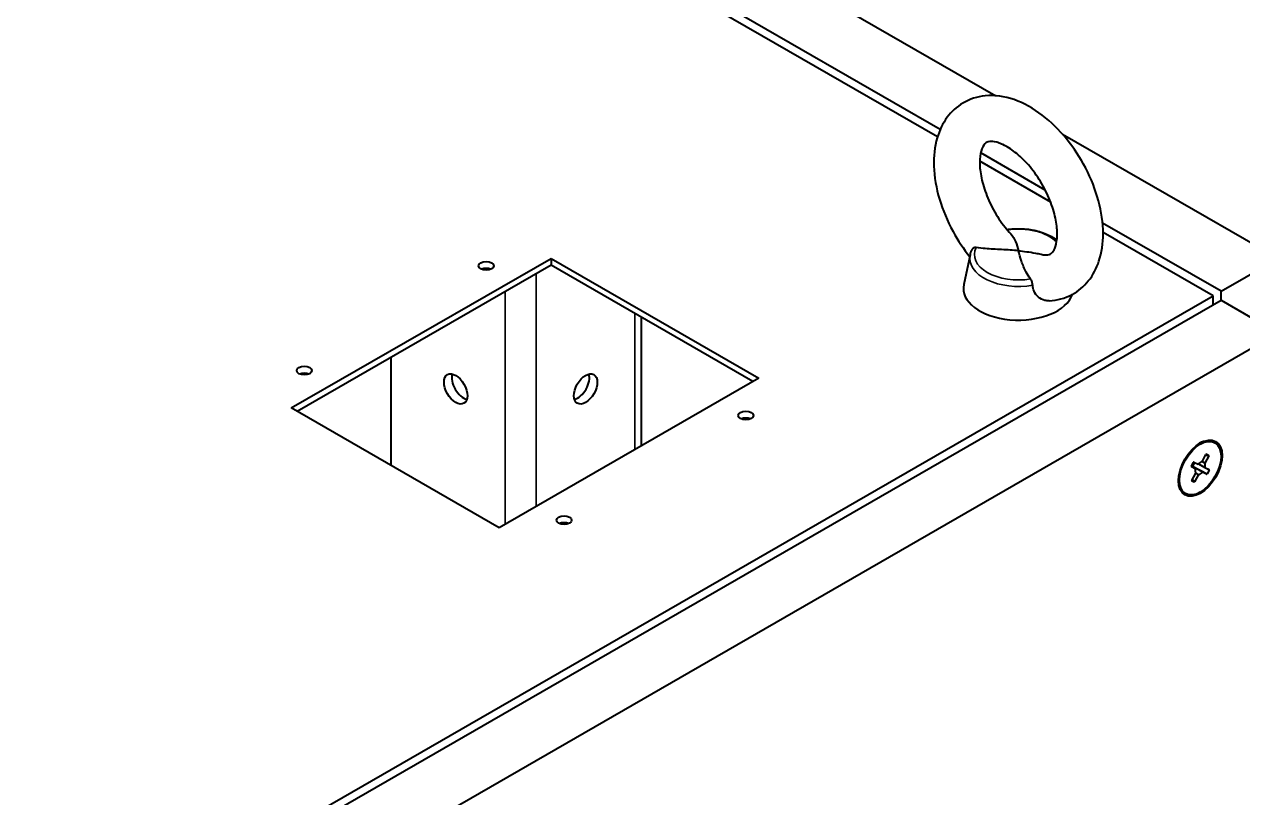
# Model space of a CAD drawing. Header units: inches. Extents: x 6934 to 18973, y 4254 to 7629.
# Drawn here: x 11141.6 to 11407, y 7058.6 to 7227 of the extents above; entities that cross this region are included whole.
import ezdxf

# ---------------------------------------------------------------- set-up
doc = ezdxf.new("R2010")
doc.units = ezdxf.units.IN
doc.header["$MEASUREMENT"] = 0
doc.layers.add('POWER SUPPLY CASE OUTLINE$0$가시적인 것(ISO)', color=3, linetype='Continuous', lineweight=40, true_color=0x00ff00)
doc.layers.add('POWER SUPPLY CASE OUTLINE$0$가시적인 좁은 것(ISO)', color=3, linetype='Continuous', lineweight=35, true_color=0x00ff00)

msp = doc.modelspace()

# ---------------------------------------------------------------- linework, layer by layer
at = {"layer": 'POWER SUPPLY CASE OUTLINE$0$가시적인 것(ISO)'}
for p, q in [((10962.211, 7436.663), (11353.254, 7211.476)), ((11341.136, 7204.121), (10969.22, 7418.294)), ((11340.543, 7202.508), (10969.33, 7416.276)), ((11367.756, 7203.125), (11414.759, 7176.058)), ((11365.21, 7188.304), (11349.759, 7197.201)), ((11364.037, 7190.934), (11349.964, 7199.037)), ((11402.314, 7168.891), (11376.513, 7183.749)), ((11400.617, 7167.914), (11376.624, 7181.731)), ((11199.799, 7143.482), (11256.367, 7176.058)), ((11256.367, 7176.058), (11301.622, 7149.997)), ((11256.367, 7176.058), (11256.367, 7174.554)), ((11347.676, 7176.807), (11346.284, 7170.401)), ((11402.314, 7168.891), (11414.759, 7176.058)), ((11256.367, 7174.554), (11201.105, 7142.73)), ((11300.316, 7149.245), (11256.367, 7174.554)), ((11032.922, 6956.172), (11400.617, 7167.914)), ((11400.617, 7165.959), (11400.617, 7167.914)), ((11402.314, 7166.937), (11402.314, 7168.891)), ((11034.619, 6955.195), (11402.314, 7166.937)), ((11402.314, 7166.937), (11414.759, 7159.77)), ((11276.045, 7135.268), (11276.045, 7163.222)), ((11414.759, 7159.77), (11047.064, 6948.028)), ((11221.464, 7154.454), (11221.464, 7131.006)), ((11301.622, 7149.997), (11245.054, 7117.422)), ((11245.054, 7117.422), (11199.799, 7143.482)), ((11400.982, 7135.922), (11400.756, 7136.053)), ((11398.182, 7131.78), (11399.032, 7133.333)), ((11399.145, 7133.404), (11399.618, 7133.171)), ((11395.83, 7130.787), (11396.77, 7130.245)), ((11395.846, 7130.826), (11396.282, 7131.623)), ((11396.77, 7130.245), (11395.851, 7130.698)), ((11398.262, 7129.511), (11395.878, 7130.884)), ((11396.056, 7130.805), (11395.882, 7130.891)), ((11396.517, 7131.634), (11396.067, 7130.812)), ((11396.396, 7131.694), (11397.315, 7131.241)), ((11397.391, 7131.323), (11398.807, 7130.507)), ((11398.772, 7131.49), (11398.203, 7131.818)), ((11399.622, 7133.043), (11398.772, 7131.49)), ((11398.807, 7130.507), (11399.727, 7130.055)), ((11395.955, 7127.71), (11396.805, 7129.263)), ((11397.395, 7128.972), (11396.545, 7127.42)), ((11396.772, 7129.331), (11397.395, 7128.972)), ((11399.182, 7129.059), (11398.262, 7129.511)), ((11399.731, 7129.926), (11399.295, 7129.129)), ((11396.432, 7127.349), (11395.96, 7127.581)), ((11394.595, 7124.83), (11394.369, 7124.96))]:
    msp.add_line(p, q, dxfattribs=at)
for centre, major_axis, ratio in [((11242.225, 7174.429), (-1.654, 0), 0.5758617), ((11202.627, 7151.626), (-1.654, 0), 0.5758617), ((11235.607, 7147.626), (1.797, -3.12), 0.5780931), ((11263.891, 7147.626), (1.797, 3.12), 0.5780931), ((11298.794, 7141.853), (-1.654, 0), 0.5758617), ((11397.789, 7130.376), (3.353, 5.823), 0.5780931), ((11397.789, 7130.376), (-3.194, -5.546), 0.5780931), ((11259.196, 7119.05), (-1.654, 0), 0.5758617)]:
    msp.add_ellipse(centre, major_axis=major_axis, ratio=ratio, dxfattribs=at)
for centre, major_axis, ratio, start_param, end_param in [((11242.225, 7172.925), (-1.654, 0), 0.5758617, 4.0521788, 5.3725992), ((11358.191, 7169.543), (12, 0), 0.5758617, 3.0170704, 6.0967361), ((11202.627, 7150.122), (-1.654, 0), 0.5758617, 4.0521788, 5.3725992), ((11237.304, 7148.603), (1.797, -3.12), 0.5780931, 3.631445, 5.793333), ((11262.194, 7148.603), (1.797, 3.12), 0.5780931, 3.631445, 5.793333), ((11298.794, 7140.349), (-1.654, 0), 0.5758617, 4.0521788, 5.3725992), ((11397.562, 7130.507), (3.194, 5.546), 0.5780931, 0, 0.7627297), ((11399.091, 7133.304), (0.0567, 0.0984), 0.5780931, 0.0377266, 1.6085229), ((11399.563, 7133.072), (0.0567, 0.0984), 0.5780931, 4.7501156, 6.3209119), ((11395.905, 7130.797), (-0.0567, -0.0984), 0.5780931, 4.7501156, 6.3209119), ((11396.061, 7130.815), (-0.00567, -0.00984), 0.5780931, 0.0377266, 1.6085229), ((11396.341, 7131.594), (0.0567, 0.0984), 0.5780931, 0.0377266, 1.6085229), ((11397.789, 7130.376), (0.771, 1.338), 0.5780931, 0.41445, 1.2317995), ((11397.789, 7130.376), (0.771, 1.338), 0.5780931, 5.126839, 5.9441885), ((11397.789, 7130.376), (-0.771, -1.338), 0.5780931, 5.126839, 5.9441885), ((11397.789, 7130.376), (-0.771, -1.338), 0.5780931, 0.41445, 1.2317995), ((11399.236, 7129.158), (-0.0567, -0.0984), 0.5780931, 0.0377266, 1.6085229), ((11399.672, 7129.955), (0.0567, 0.0984), 0.5780931, 4.7501156, 6.3209119), ((11397.562, 7130.507), (-3.194, -5.546), 0.5780931, 5.5204556, 6.2831853), ((11396.014, 7127.681), (-0.0567, -0.0984), 0.5780931, 4.7501156, 6.3209119), ((11396.486, 7127.449), (-0.0567, -0.0984), 0.5780931, 0.0377266, 1.6085229), ((11259.196, 7117.546), (-1.654, 0), 0.5758617, 4.0521788, 5.3725992)]:
    msp.add_ellipse(centre, major_axis=major_axis, ratio=ratio, start_param=start_param, end_param=end_param, dxfattribs=at)
for points, knots in [([(11364.86, 7166.828), (11366.59, 7166.918), (11368.331, 7167.372), (11371.243, 7168.94), (11372.444, 7169.956), (11374.446, 7172.429), (11375.208, 7173.907), (11376.354, 7177.36), (11376.628, 7179.379), (11376.623, 7183.787), (11376.267, 7186.198), (11374.968, 7191.009), (11374.02, 7193.409), (11371.654, 7197.964), (11370.241, 7200.121), (11367.051, 7204.032), (11365.274, 7205.784), (11361.44, 7208.709), (11359.381, 7209.879), (11355.185, 7211.333), (11353.044, 7211.668), (11349.217, 7211.283), (11347.539, 7210.754), (11344.737, 7209.082), (11343.585, 7208.018), (11341.67, 7205.448), (11340.954, 7203.917), (11339.912, 7200.353), (11339.7, 7198.278), (11339.843, 7193.792), (11340.267, 7191.365), (11341.694, 7186.555), (11342.696, 7184.173), (11344.994, 7179.972), (11346.226, 7178.123), (11347.593, 7176.426)], [5.2097641, 5.2097641, 5.2097641, 5.2097641, 5.4793499, 5.4793499, 5.7151859, 5.7151859, 5.9715904, 5.9715904, 6.2842709, 6.2842709, 6.6374516, 6.6374516, 6.9915601, 6.9915601, 7.3417333, 7.3417333, 7.6936114, 7.6936114, 8.0497365, 8.0497365, 8.3834784, 8.3834784, 8.6464312, 8.6464312, 8.8821808, 8.8821808, 9.1433214, 9.1433214, 9.462301, 9.462301, 9.8168373, 9.8168373, 10.1703707, 10.1703707, 10.473179, 10.473179, 10.473179, 10.473179]), ([(11363.104, 7176.951), (11363.742, 7176.798), (11364.226, 7176.79), (11365.031, 7176.898), (11365.213, 7177.001), (11365.665, 7177.45), (11365.884, 7177.742), (11366.312, 7178.756), (11366.508, 7179.509), (11366.66, 7181.33), (11366.632, 7182.366), (11366.316, 7184.669), (11366.019, 7185.941), (11365.143, 7188.587), (11364.555, 7189.962), (11363.136, 7192.64), (11362.302, 7193.942), (11360.495, 7196.302), (11359.523, 7197.361), (11357.592, 7199.116), (11356.633, 7199.819), (11354.887, 7200.834), (11354.097, 7201.159), (11352.786, 7201.511), (11352.275, 7201.538), (11351.441, 7201.459), (11351.242, 7201.356), (11350.77, 7200.959), (11350.476, 7200.607), (11350.003, 7199.337), (11349.831, 7198.557), (11349.723, 7196.693), (11349.775, 7195.628), (11350.145, 7193.28), (11350.472, 7191.99), (11351.407, 7189.325), (11352.023, 7187.949), (11353.491, 7185.287), (11354.345, 7184.004), (11355.654, 7182.354), (11356.055, 7181.886), (11356.462, 7181.444)], [4.9948686, 4.9948686, 4.9948686, 4.9948686, 5.2631663, 5.2631663, 5.6480422, 5.6480422, 5.9087614, 5.9087614, 6.1916187, 6.1916187, 6.4538772, 6.4538772, 6.7251276, 6.7251276, 7.0057024, 7.0057024, 7.2905976, 7.2905976, 7.573711, 7.573711, 7.849064, 7.849064, 8.1137144, 8.1137144, 8.3799182, 8.3799182, 8.7399194, 8.7399194, 9.0839926, 9.0839926, 9.3598494, 9.3598494, 9.6226174, 9.6226174, 9.8949576, 9.8949576, 10.1762359, 10.1762359, 10.4612344, 10.4612344, 10.5816892, 10.5816892, 10.5816892, 10.5816892]), ([(11355.675, 7182.34), (11356.657, 7182.486), (11357.672, 7182.545), (11359.808, 7182.486), (11360.928, 7182.344), (11363.052, 7181.849), (11364.055, 7181.494), (11365.53, 7180.744), (11366.065, 7180.407), (11366.542, 7180.028)], [3.6750151, 3.6750151, 3.6750151, 3.6750151, 3.9755648, 3.9755648, 4.3118358, 4.3118358, 4.6501789, 4.6501789, 4.8699921, 4.8699921, 4.8699921, 4.8699921]), ([(11356.462, 7181.444), (11356.479, 7181.425), (11356.497, 7181.407), (11356.931, 7180.92), (11357.269, 7180.345), (11357.802, 7179.076), (11358.005, 7178.384), (11358.191, 7177.718)], [4.07396675, 4.07396675, 4.07396675, 4.07396675, 4.09159775, 4.09159775, 4.530494, 4.530494, 4.96939025, 4.96939025, 4.96939025, 4.96939025]), ([(11348.957, 7178.41), (11348.917, 7178.416), (11348.878, 7178.419), (11348.717, 7178.422), (11348.601, 7178.402), (11348.407, 7178.324), (11348.327, 7178.273), (11348.208, 7178.158), (11348.164, 7178.1), (11348.129, 7178.034), (11348.128, 7178.032), (11348.127, 7178.031)], [0.27139292, 0.27139292, 0.27139292, 0.27139292, 0.28808118, 0.28808118, 0.33959091, 0.33959091, 0.3839359, 0.3839359, 0.41833354, 0.41833354, 0.41923995, 0.41923995, 0.41923995, 0.41923995]), ([(11358.191, 7177.718), (11357.035, 7177.825), (11355.765, 7177.903), (11353.268, 7178.04), (11352.042, 7178.105), (11350.309, 7178.247), (11349.613, 7178.316), (11348.957, 7178.41)], [0, 0, 0, 0, 0.4388963, 0.4388963, 0.8777925, 0.8777925, 1.1451987, 1.1451987, 1.1451987, 1.1451987]), ([(11347.676, 7176.807), (11347.694, 7176.892), (11347.715, 7176.976), (11347.762, 7177.144), (11347.787, 7177.227), (11347.843, 7177.392), (11347.874, 7177.473), (11347.939, 7177.635), (11347.973, 7177.716), (11348.047, 7177.874), (11348.086, 7177.953), (11348.127, 7178.031)], [2.48071678, 2.48071678, 2.48071678, 2.48071678, 2.51488027, 2.51488027, 2.54904376, 2.54904376, 2.58320725, 2.58320725, 2.61737074, 2.61737074, 2.65153423, 2.65153423, 2.65153423, 2.65153423]), ([(11358.191, 7177.718), (11359.346, 7177.611), (11360.616, 7177.456), (11362.282, 7177.138), (11362.696, 7177.048), (11363.103, 7176.95)], [0, 0, 0, 0, 0.43889625, 0.43889625, 0.58546437, 0.58546437, 0.58546437, 0.58546437]), ([(11360.828, 7171.574), (11360.443, 7172.08), (11360.123, 7172.595), (11359.45, 7173.839), (11359.112, 7174.675), (11358.579, 7176.282), (11358.377, 7177.053), (11358.191, 7177.718)], [3.8241915, 3.8241915, 3.8241915, 3.8241915, 4.0915977, 4.0915977, 4.530494, 4.530494, 4.9693903, 4.9693903, 4.9693903, 4.9693903]), ([(11361.282, 7170.213), (11361.275, 7170.333), (11361.257, 7170.461), (11361.206, 7170.711), (11361.174, 7170.831), (11361.095, 7171.074), (11361.047, 7171.195), (11360.942, 7171.405), (11360.887, 7171.496), (11360.828, 7171.574)], [0, 0, 0, 0, 0.05030199, 0.05030199, 0.09676365, 0.09676365, 0.14667675, 0.14667675, 0.19198533, 0.19198533, 0.19198533, 0.19198533]), ([(11364.859, 7166.828), (11364.554, 7166.812), (11364.246, 7166.839), (11363.427, 7167.031), (11362.937, 7167.275), (11362.122, 7167.967), (11361.802, 7168.395), (11361.409, 7169.304), (11361.309, 7169.748), (11361.282, 7170.213)], [1.29225661, 1.29225661, 1.29225661, 1.29225661, 1.43584134, 1.43584134, 1.68063298, 1.68063298, 1.91383984, 1.91383984, 2.10739417, 2.10739417, 2.10739417, 2.10739417])]:
    msp.add_open_spline(points, degree=3, knots=knots, dxfattribs=at)
at = {"layer": 'POWER SUPPLY CASE OUTLINE$0$가시적인 좁은 것(ISO)'}
for p, q in [((11253.143, 7122.08), (11253.143, 7172.697)), ((11246.355, 7118.171), (11246.355, 7168.788)), ((11274.639, 7134.459), (11274.639, 7164.032)), ((11399.622, 7133.043), (11398.918, 7133.125)), ((11398.971, 7133.222), (11399.618, 7133.171)), ((11399.145, 7133.404), (11399.115, 7133.406)), ((11395.845, 7130.701), (11395.851, 7130.698)), ((11399.182, 7129.059), (11396.056, 7130.805)), ((11396.067, 7130.812), (11399.295, 7129.129)), ((11399.731, 7129.926), (11397.388, 7131.32)), ((11396.432, 7127.349), (11396.054, 7127.89)), ((11396.11, 7127.993), (11396.545, 7127.42)), ((11395.936, 7127.614), (11395.96, 7127.581))]:
    msp.add_line(p, q, dxfattribs=at)
for centre, major_axis, start_param, end_param in [((11358.191, 7176.891), (9.603, 0), 0.5270746, 1.8268126), ((11358.191, 7176.891), (-9.603, 0), 6.0049841, 8.1321829), ((11358.191, 7176.049), (-10.597, 0), 6.158663, 8.1499891)]:
    msp.add_ellipse(centre, major_axis=major_axis, ratio=0.5758617, start_param=start_param, end_param=end_param, dxfattribs=at)

doc.saveas('drawing.dxf')
